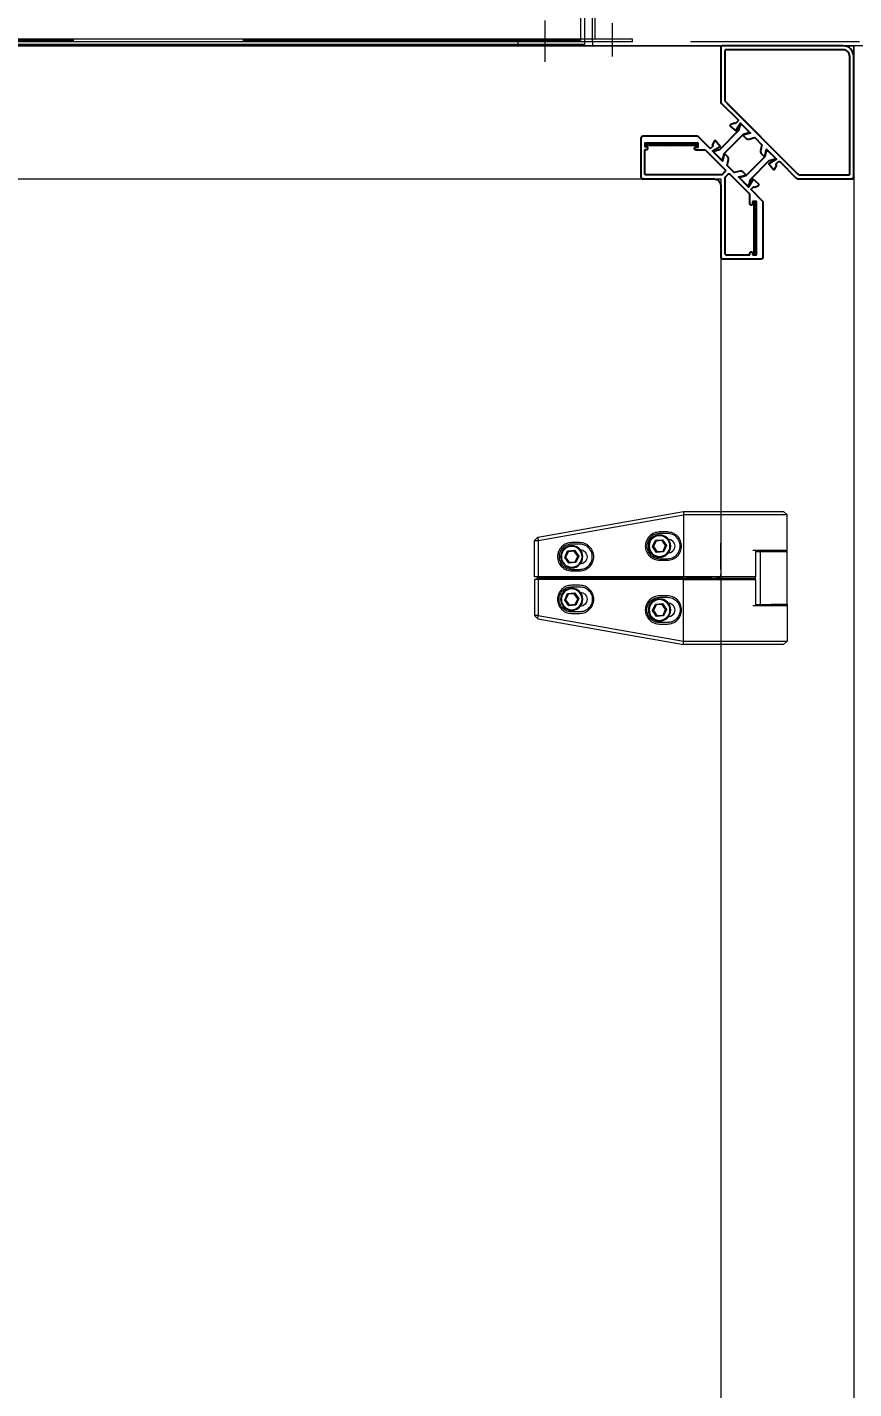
# Model space of a CAD drawing. Header units: millimetres. Extents: x 174875 to 182855, y -330615 to -324972.
# Drawn here: x 178576 to 178887, y -326678 to -326166 of the extents above; entities that cross this region are included whole.
import ezdxf

# ---------------------------------------------------------------- set-up
doc = ezdxf.new("R2010")
doc.units = ezdxf.units.MM
doc.header["$LTSCALE"] = 20
for name, pattern in [('CENTER', [2, 1.25, -0.25, 0.25, -0.25]), ('HIDDEN', [9.525, 6.35, -3.175]), ('HIDDEN2', [4.7625, 3.175, -1.5875]), ('SLD-实线', [0])]:
    doc.linetypes.add(name, pattern=pattern)
doc.layers.get('0').update_dxf_attribs({"lineweight": 15})
for name, color, linetype, lineweight in [('Center', 1, 'CENTER', 9), ('cool', 2, 'HIDDEN', 9), ('Dim', 4, 'Continuous', 9), ('from', 7, 'Continuous', 15), ('Hidden', 2, 'HIDDEN', 9), ('中心线', 1, 'CENTER', 9), ('型材专用图层', 7, 'Continuous', 15), ('粗实线', 7, 'SLD-实线', 25)]:
    doc.layers.add(name, color=color, linetype=linetype, lineweight=lineweight)
doc.styles.add('.标注TY', font='txt.shx', dxfattribs={"width": 0.7, "bigfont": 'gbcbig.shx'})
doc.dimstyles.new('.60号字体TY$0', dxfattribs={"dimtxt": 60, "dimasz": 30, "dimexe": 5, "dimexo": 0.5, "dimgap": 5, "dimtad": 1, "dimdsep": 46, "dimtxsty": '.标注TY', "dimblk": 'CLOSEDBLANK', "dimcen": 2.5, "dimclrd": 256, "dimclre": 256, "dimclrt": 256, "dimadec": 0, "dimazin": 0, "dimtfac": 1, "dimtmove": 0, "dimatfit": 3, "dimldrblk": 'CLOSEDBLANK', "dimfxl": 1, "dimlwd": -1, "dimlwe": -1, "dimarcsym": 0})

# ---------------------------------------------------------------- blocks, each defined once
blk = doc.blocks.new('新型材三通')
at = {"layer": '粗实线'}
h = blk.add_hatch(dxfattribs=at)
h.set_pattern_fill('ANSI31', color=1, scale=0.2, style=0)
h.set_pattern_definition([(45, (-36338.5513, 13786.73324), (-0.449012806, 0.449012806), [])])
h.paths.add_polyline_path([(37.5, 78.4), (36.5, 78.4), (36.5, 59.3), (37.5, 59.3)])
h.paths.add_polyline_path([(78.4, 36.5), (78.4, 37.5), (58.7, 37.5), (58.7, 36.5)])
at = {"layer": '型材专用图层', "color": 8, "lineweight": 5, "ltscale": 5}
for p, q in [((0, 49.2), (0, 50)), ((0.8, 50), (0, 50)), ((0, 4), (0, 0)), ((4, 0), (0, 0)), ((49.2, 0), (50, 0)), ((50, 0.8), (50, 0))]:
    blk.add_line(p, q, dxfattribs=at)
at = {"layer": '粗实线'}
for points in [[(37.19, 53.09), (35.78, 52.44, 0.548619), (35.71, 51.93), (37.84, 50.15), (39.52, 53.07), (43.3, 49.29), (40.8, 48.68, 0.585258), (40.71, 48.35), (41.72, 47.34, 0.261625), (42.66, 47.07), (44.96, 47.63), (47.63, 44.96), (44.96, 47.63), (47.63, 44.96), (47.07, 42.66, 0.261625), (47.34, 41.72), (48.35, 40.71, 0.585258), (48.68, 40.8), (49.29, 43.3), (53.07, 39.52), (50.15, 37.84), (51.93, 35.71, 0.548619), (52.44, 35.78), (53.09, 37.19, 0.315299), (53.05, 37.41), (53.01, 37.46, -0.414214), (53.01, 37.74), (53.72, 38.45, -0.414214), (54.14, 38.45), (58.35, 34.24, 0.198936), (58.92, 34), (65.3, 34), (79.2, 34, 0.414214), (80, 34.8), (80, 49.2, 0.414214), (79.2, 50), (64.7, 50), (52.5, 50, -0.414214), (50, 52.5), (50, 65.3), (50, 79.2, 0.414214), (49.2, 80), (34.8, 80, 0.414214), (34, 79.2), (34, 64.7), (34, 58.92, 0.198912), (34.24, 58.35), (38.45, 54.14, -0.414214), (38.45, 53.72), (37.74, 53.01, -0.414214), (37.46, 53.01), (37.41, 53.05, 0.315299)], [(36.5, 58.61, 0.414214), (36.6, 58.51), (37.9, 58.51, 0.414214), (38, 58.61), (38, 59.41, -0.414214), (38.5, 59.91, -0.414214), (39, 59.41), (39, 56.19, 0.198912), (39.23, 55.62), (46.46, 48.4, 0.414424), (47.31, 48.4), (48.32, 49.37, 0.200991), (48.5, 49.79), (48.5, 78, 0.414214), (48, 78.5), (39.2, 78.5, 0.414214), (39, 78.3), (39, 77.9, -0.414214), (38.5, 77.4, -0.414214), (38, 77.9), (38, 78.4, 0.414214), (37.9, 78.5), (36.6, 78.5, 0.414214), (36.5, 78.4)], [(0.8, 50, 0.414214), (0, 49.2), (0, 4, 0.414214), (4, 0), (49.2, 0, 0.414214), (50, 0.8), (50, 20.9, 0.198912), (49.71, 21.61), (43.5, 27.81, -0.414214), (43.5, 28.23), (44.38, 29.11, -0.414214), (44.67, 29.11), (44.71, 29.07, 0.315299), (44.94, 29.03), (46.35, 29.69, 0.548619), (46.42, 30.19), (44.29, 31.98), (42.6, 29.06), (38.82, 32.84), (41.32, 33.44, 0.585258), (41.42, 33.78), (40.41, 34.79, 0.261625), (39.47, 35.05), (37.17, 34.49), (34.49, 37.17), (35.05, 39.47, 0.261625), (34.79, 40.41), (33.78, 41.42, 0.585258), (33.44, 41.32), (32.84, 38.82), (29.06, 42.6), (31.98, 44.29), (30.19, 46.42, 0.548619), (29.69, 46.35), (29.03, 44.94, 0.315299), (29.07, 44.71), (29.11, 44.67, -0.414214), (29.11, 44.38), (28.23, 43.5, -0.414214), (27.81, 43.5), (21.61, 49.71, 0.198912), (20.9, 50)]]:
    blk.add_lwpolyline(points, format="xyb", close=True, dxfattribs=at)
blk.add_lwpolyline([(36.5, 59.3), (37.5, 59.3), (37.5, 78.4), (36.5, 78.4)], close=True, dxfattribs=at)
at = {"layer": '粗实线', "color": 1}
for points in [[(33.43, 41.72, 0.131829), (33.36, 41.59), (32.87, 39.78, -0.125779), (32.82, 39.7), (32.68, 39.55, -0.414214), (32.11, 39.55), (29.71, 41.95, -0.414214), (29.71, 42.52), (29.85, 42.67, -0.125778), (29.94, 42.72), (31.74, 43.2, 0.131829), (31.88, 43.28), (38.85, 50.25, 0.131829), (38.93, 50.38), (39.41, 52.19, -0.125778), (39.46, 52.27), (39.61, 52.42, -0.414214), (40.17, 52.42), (42.58, 50.01, -0.414214), (42.58, 49.45), (42.43, 49.3, -0.125779), (42.34, 49.25), (40.54, 48.77, 0.131829), (40.4, 48.69), (33.38, 41.66)], [(39.55, 32.68), (39.7, 32.82, -0.125779), (39.78, 32.87), (41.59, 33.36, 0.131829), (41.72, 33.43), (48.69, 40.4, 0.131829), (48.77, 40.54), (49.25, 42.34, -0.125779), (49.3, 42.43), (49.45, 42.58, -0.414214), (50.01, 42.58), (52.42, 40.17, -0.414214), (52.42, 39.61), (52.27, 39.46, -0.125778), (52.19, 39.41), (50.38, 38.93, 0.131829), (50.25, 38.85), (43.28, 31.88, 0.131829), (43.2, 31.74), (42.72, 29.94, -0.125778), (42.67, 29.85), (42.52, 29.71, -0.414214), (41.95, 29.71), (39.55, 32.11)]]:
    blk.add_lwpolyline(points, format="xyb", dxfattribs=at)
at = {"layer": '粗实线'}
for points in [[(47.56, 21.63), (20.98, 48.21, 0.198912), (20.28, 48.5), (2, 48.5, 0.414214), (1.5, 48), (1.5, 4, 0.414214), (4, 1.5), (48, 1.5, 0.414214), (48.5, 2), (48.5, 20.28, 0.198912), (48.21, 20.98), (21.63, 47.56)], [(59.4, 39.07), (56.11, 39.07, -0.198912), (55.55, 39.3), (48.4, 46.46, -0.414424), (48.4, 47.31), (49.37, 48.32, -0.200991), (49.79, 48.5), (78, 48.5, -0.414214), (78.5, 48), (78.5, 39.2, -0.414214), (78.3, 39), (77.9, 39, 0.414214), (77.4, 38.5, 0.414214), (77.9, 38), (78.4, 38, -0.414214), (78.5, 37.9)], [(59.4, 39.07, -0.414214), (59.9, 38.57, -0.414214), (59.4, 38.07), (58.6, 38.07, 0.414214), (58.5, 37.97), (58.5, 36.7, 0.414239), (58.7, 36.5)], [(78.4, 36.5), (58.7, 36.5), (58.7, 37.5), (78.4, 37.5), (78.4, 36.5, 0.414214), (78.5, 36.6), (78.5, 37.9)]]:
    blk.add_lwpolyline(points, format="xyb", dxfattribs=at)
at = {"layer": '粗实线', "color": 1}
blk.add_arc((39.83, 32.39), 0.4, 135, 225, dxfattribs=at)
blk = doc.blocks.new('SW_CENTERMARKSYMBOL_3')
at = {"layer": '中心线', "color": 0}
for p, q in [((0, 5), (0, 20.5)), ((-5, 0), (-20.5, 0)), ((0, 0), (-2.5, 0)), ((0, 0), (0, 2.5)), ((0, 0), (0, -2.5)), ((0, 0), (2.5, 0)), ((5, 0), (20.5, 0)), ((0, -5), (0, -20.5))]:
    blk.add_line(p, q, dxfattribs=at)
blk = doc.blocks.new('活门铰链')
at = {"layer": 'from'}
for p, q in [((46.86, 39.4), (45.35, 37.21)), ((45.35, 37.21), (46.49, 34.81)), ((45.7, 37.18), (47.01, 39.09)), ((49.51, 39.19), (46.86, 39.4)), ((49.14, 34.6), (50.65, 36.79)), ((10, 15), (10, 35)), ((11.91, 35.5), (11.91, 25.5)), ((46.49, 34.81), (49.14, 34.6)), ((79.9, 35.42), (78.36, 33.26)), ((78.36, 33.26), (79.45, 30.84)), ((78.7, 33.23), (80.05, 35.1)), ((79.45, 30.84), (82.1, 30.58)), ((82.55, 35.16), (79.9, 35.42)), ((82.1, 30.58), (83.64, 32.74)), ((11.91, 24.5), (11.91, 14.5)), ((94, 24.5), (94, 25)), ((46.86, 15.4), (45.35, 13.21)), ((49.51, 15.19), (46.86, 15.4)), ((79.9, 19.42), (78.36, 17.26)), ((78.36, 17.26), (79.45, 14.84)), ((78.7, 17.23), (80.05, 19.1)), ((82.55, 19.16), (79.9, 19.42)), ((82.1, 14.58), (83.64, 16.74)), ((45.35, 13.21), (46.49, 10.81)), ((45.7, 13.18), (47.01, 15.09)), ((46.49, 10.81), (49.14, 10.6)), ((49.14, 10.6), (50.65, 12.79)), ((79.45, 14.84), (82.1, 14.58))]:
    blk.add_line(p, q, dxfattribs=at)
for points in [[(39.04, 49.99), (39, 50), (6, 50), (1.43, 50), (0, 48.77)], [(11.91, 35), (10, 35), (6, 35), (0, 35), (0, 35.5), (0, 48.77), (6, 48.77), (38.98, 48.77), (39, 48.76), (39, 25.5), (93.64, 25.5), (95, 25.5), (95, 39.13), (93.64, 39.13), (93.64, 25.5)], [(93.79, 40.34), (39.04, 49.99), (38.98, 48.77)], [(95, 39.13), (93.79, 40.34), (93.64, 39.13), (39, 48.76)], [(46.69, 35.1), (45.7, 37.18), (45.35, 37.21)], [(46.86, 39.4), (47.01, 39.09), (49.31, 38.9)], [(50.3, 36.82), (48.99, 34.91), (49.14, 34.6)], [(12.91, 35.5), (6, 35.5), (0, 35.5)], [(6, 35), (0.2, 35), (0.2, 15), (6, 15)], [(48.99, 34.91), (46.69, 35.1), (46.49, 34.81)], [(79.65, 31.12), (78.7, 33.23), (78.36, 33.26)], [(81.95, 30.9), (79.65, 31.12), (79.45, 30.84)], [(79.9, 35.42), (80.05, 35.1), (82.35, 34.88)], [(83.3, 32.77), (81.95, 30.9), (82.1, 30.58)], [(38.97, 24.5), (38.97, 25), (11.91, 25), (11.91, 25.5), (12.91, 25.5), (39, 25.5)], [(39, 24.5), (12.91, 24.5), (11.91, 24.5), (11.91, 25)], [(38.97, 25.5), (38.97, 25), (93.23, 25), (93.23, 24.5)], [(93.64, 24.5), (93.64, 10.87), (39, 1.24), (38.98, 1.23)], [(39, 1.24), (39, 24.5), (93.64, 24.5), (95, 24.5), (95, 10.87)], [(94, 25.5), (94, 25), (93.23, 25), (93.23, 25.5)], [(46.86, 15.4), (47.01, 15.09), (49.31, 14.9)], [(79.65, 15.12), (78.7, 17.23), (78.36, 17.26)], [(79.9, 19.42), (80.05, 19.1), (82.35, 18.88)], [(83.3, 16.77), (81.95, 14.9), (82.1, 14.58)], [(11.91, 15), (10, 15), (6, 15), (0, 15), (0, 14.5), (0, 1.23)], [(0, 14.5), (6, 14.5), (12.91, 14.5)], [(93.79, 9.66), (93.64, 10.87), (95, 10.87), (93.79, 9.66), (39.04, 0.01), (38.98, 1.23), (6, 1.23), (0, 1.23), (1.43, 0), (6, 0), (39, 0), (39.04, 0.01)], [(46.69, 11.1), (45.7, 13.18), (45.35, 13.21)], [(48.99, 10.91), (46.69, 11.1), (46.49, 10.81)], [(50.3, 12.82), (48.99, 10.91), (49.14, 10.6)], [(81.95, 14.9), (79.65, 15.12), (79.45, 14.84)]]:
    blk.add_lwpolyline(points, dxfattribs=at)
for points in [[(49.51, 39.19), (49.31, 38.9), (50.3, 36.82), (50.65, 36.79)], [(82.55, 35.16), (82.35, 34.88), (83.3, 32.77), (83.64, 32.74)], [(82.55, 19.16), (82.35, 18.88), (83.3, 16.77), (83.64, 16.74)], [(49.51, 15.19), (49.31, 14.9), (50.3, 12.82), (50.65, 12.79)]]:
    blk.add_lwpolyline(points, close=True, dxfattribs=at)
for centre, radius in [((48, 37), 4.2), ((48, 37), 3.9), ((81, 33), 4.2), ((81, 33), 3.9), ((81, 17), 4.2), ((81, 17), 3.9), ((48, 13), 4.2), ((48, 13), 3.9)]:
    blk.add_circle(centre, radius, dxfattribs=at)
for centre, start, end in [((45, 37), 93.7442, 266.2558), ((78, 33), 93.7443, 266.2557), ((45, 13), 93.7443, 266.2557), ((78, 17), 93.7442, 266.2558)]:
    blk.add_arc(centre, 2.75, start, end, dxfattribs=at)
for points, knots in [([(45.03, 42.31), (44.33, 42.23), (42.95, 42.06), (41.18, 40.84), (40.01, 39.08), (39.58, 37), (40.01, 34.92), (41.18, 33.16), (42.95, 31.94), (44.33, 31.77), (45.03, 31.69), (46.03, 31.69), (47.03, 31.69), (48.03, 31.69), (48.72, 31.77), (50.11, 31.94), (51.88, 33.16), (53.05, 34.92), (53.48, 37), (53.05, 39.08), (51.88, 40.84), (50.11, 42.06), (48.72, 42.23), (48.03, 42.31), (47.03, 42.31), (46.03, 42.31), (45.03, 42.31)], [0, 0, 0, 0, 0.125046, 0.25014, 0.375094, 0.5, 0.624906, 0.74986, 0.874954, 1, 1, 1, 2, 2, 2, 2.125046, 2.25014, 2.375094, 2.5, 2.624906, 2.74986, 2.874954, 3, 3, 3, 4, 4, 4, 4]), ([(45, 32.25), (46, 32.25), (47, 32.25), (48, 32.25), (48.62, 32.32), (49.86, 32.46), (51.44, 33.56), (52.5, 35.13), (52.87, 37), (52.5, 38.87), (51.45, 40.44), (49.87, 41.54), (48.62, 41.68), (48, 41.75), (47, 41.75), (46, 41.75), (45, 41.75), (44.38, 41.68), (43.14, 41.54), (41.56, 40.44), (40.5, 38.87), (40.13, 37), (40.5, 35.13), (41.55, 33.56), (43.13, 32.46), (44.38, 32.32), (45, 32.25)], [0, 0, 0, 0, 1, 1, 1, 1.125058, 1.250006, 1.374892, 1.499774, 1.624713, 1.749759, 1.874835, 2, 2, 2, 3, 3, 3, 3.125005, 3.249893, 3.374714, 3.49998, 3.624996, 3.749887, 3.87472, 4, 4, 4, 4]), ([(81.03, 27.69), (81.72, 27.77), (83.11, 27.94), (84.88, 29.16), (86.05, 30.92), (86.48, 33), (86.05, 35.08), (84.88, 36.84), (83.11, 38.06), (81.72, 38.23), (81.03, 38.31), (80.03, 38.31), (79.03, 38.31), (78.03, 38.31), (77.33, 38.23), (75.95, 38.06), (74.18, 36.84), (73.01, 35.08), (72.58, 33), (73.01, 30.92), (74.18, 29.16), (75.95, 27.94), (77.33, 27.77), (78.03, 27.69), (79.03, 27.69), (80.03, 27.69), (81.03, 27.69)], [0, 0, 0, 0, 0.125046, 0.25014, 0.375094, 0.5, 0.624906, 0.74986, 0.874954, 1, 1, 1, 2, 2, 2, 2.125046, 2.25014, 2.375094, 2.5, 2.624906, 2.74986, 2.874954, 3, 3, 3, 4, 4, 4, 4]), ([(78, 28.25), (79, 28.25), (80, 28.25), (81, 28.25), (81.62, 28.32), (82.86, 28.46), (84.44, 29.56), (85.5, 31.13), (85.87, 33), (85.5, 34.87), (84.45, 36.44), (82.87, 37.54), (81.62, 37.68), (81, 37.75), (80, 37.75), (79, 37.75), (78, 37.75), (77.38, 37.68), (76.14, 37.54), (74.56, 36.44), (73.5, 34.87), (73.13, 33), (73.5, 31.13), (74.55, 29.56), (76.13, 28.46), (77.38, 28.32), (78, 28.25)], [0, 0, 0, 0, 1, 1, 1, 1.125058, 1.250006, 1.374892, 1.499774, 1.624713, 1.749759, 1.874835, 2, 2, 2, 3, 3, 3, 3.125005, 3.249893, 3.374714, 3.49998, 3.624996, 3.749887, 3.87472, 4, 4, 4, 4]), ([(78.03, 22.31), (77.33, 22.23), (75.95, 22.06), (74.18, 20.84), (73.01, 19.08), (72.58, 17), (73.01, 14.92), (74.18, 13.16), (75.95, 11.94), (77.33, 11.77), (78.03, 11.69), (79.03, 11.69), (80.03, 11.69), (81.03, 11.69), (81.72, 11.77), (83.11, 11.94), (84.88, 13.16), (86.05, 14.92), (86.48, 17), (86.05, 19.08), (84.88, 20.84), (83.11, 22.06), (81.72, 22.23), (81.03, 22.31), (80.03, 22.31), (79.03, 22.31), (78.03, 22.31)], [0, 0, 0, 0, 0.125046, 0.25014, 0.375094, 0.5, 0.624906, 0.74986, 0.874954, 1, 1, 1, 2, 2, 2, 2.125046, 2.25014, 2.375094, 2.5, 2.624906, 2.74986, 2.874954, 3, 3, 3, 4, 4, 4, 4]), ([(78, 21.75), (79, 21.75), (80, 21.75), (81, 21.75), (81.62, 21.68), (82.86, 21.54), (84.44, 20.44), (85.5, 18.87), (85.87, 17), (85.5, 15.13), (84.45, 13.56), (82.87, 12.46), (81.62, 12.32), (81, 12.25), (80, 12.25), (79, 12.25), (78, 12.25), (77.38, 12.32), (76.14, 12.46), (74.56, 13.56), (73.5, 15.13), (73.13, 17), (73.5, 18.87), (74.55, 20.44), (76.13, 21.54), (77.38, 21.68), (78, 21.75)], [0, 0, 0, 0, 1, 1, 1, 1.125058, 1.250006, 1.374892, 1.499774, 1.624713, 1.749759, 1.874835, 2, 2, 2, 3, 3, 3, 3.125001, 3.249889, 3.374719, 3.49999, 3.624987, 3.749876, 3.874716, 4, 4, 4, 4]), ([(48.03, 7.69), (48.72, 7.77), (50.11, 7.94), (51.88, 9.16), (53.05, 10.92), (53.48, 13), (53.05, 15.08), (51.88, 16.84), (50.11, 18.06), (48.72, 18.23), (48.03, 18.31), (47.03, 18.31), (46.03, 18.31), (45.03, 18.31), (44.33, 18.23), (42.95, 18.06), (41.18, 16.84), (40.01, 15.08), (39.58, 13), (40.01, 10.92), (41.18, 9.16), (42.95, 7.94), (44.33, 7.77), (45.03, 7.69), (46.03, 7.69), (47.03, 7.69), (48.03, 7.69)], [0, 0, 0, 0, 0.125046, 0.25014, 0.375094, 0.5, 0.624906, 0.74986, 0.874954, 1, 1, 1, 2, 2, 2, 2.125046, 2.25014, 2.375094, 2.5, 2.624906, 2.74986, 2.874954, 3, 3, 3, 4, 4, 4, 4]), ([(45, 17.75), (46, 17.75), (47, 17.75), (48, 17.75), (48.62, 17.68), (49.86, 17.54), (51.44, 16.44), (52.5, 14.87), (52.87, 13), (52.5, 11.13), (51.45, 9.56), (49.87, 8.46), (48.62, 8.32), (48, 8.25), (47, 8.25), (46, 8.25), (45, 8.25), (44.38, 8.32), (43.14, 8.46), (41.56, 9.56), (40.5, 11.13), (40.13, 13), (40.5, 14.87), (41.55, 16.44), (43.13, 17.54), (44.38, 17.68), (45, 17.75)], [0, 0, 0, 0, 1, 1, 1, 1.125058, 1.250006, 1.374892, 1.499774, 1.624713, 1.749759, 1.874835, 2, 2, 2, 3, 3, 3, 3.125001, 3.249889, 3.374719, 3.49999, 3.624987, 3.749876, 3.874716, 4, 4, 4, 4])]:
    blk.add_open_spline(points, degree=3, knots=knots, dxfattribs=at)
at = {"layer": '中心线', "xscale": 0.6400000000000001, "yscale": 0.6400000000000001, "zscale": 0.6400000000000001}
blk.add_blockref('SW_CENTERMARKSYMBOL_3', (25, 25), dxfattribs=at)
blk = doc.blocks.new('_ClosedBlank')
at = {"color": 0, "linetype": 'ByBlock', "lineweight": -2}
for p, q in [((-1, 0.167), (0, 0)), ((-1, 0.167), (-1, -0.167)), ((0, 0), (-1, -0.167))]:
    blk.add_line(p, q, dxfattribs=at)
blk = doc.blocks.new('*D69')
at = {"layer": 'Defpoints', "color": 0, "transparency": 16777216}
for p in [(177601.84, -326299.97), (178886.84, -326711.16), (177601.84, -327470.58)]:
    blk.add_point(p, dxfattribs=at)
at = {"layer": 'Dim', "transparency": 16777216}
for p, q in [((177601.84, -326300.47), (177601.84, -327475.58)), ((178886.84, -326711.66), (178886.84, -327475.58)), ((178856.84, -327470.58), (177631.84, -327470.58))]:
    blk.add_line(p, q, dxfattribs=at)
at = {"layer": 'Dim', "transparency": 16777216, "xscale": 30, "yscale": 30, "zscale": 30, "rotation": 180}
blk.add_blockref('_ClosedBlank', (177601.84, -327470.58), dxfattribs=at)
at = {"layer": 'Dim', "transparency": 16777216, "xscale": 30, "yscale": 30, "zscale": 30}
blk.add_blockref('_ClosedBlank', (178886.84, -327470.58), dxfattribs=at)
at = {"layer": 'Dim', "transparency": 16777216, "insert": (178244.34, -327435.58), "char_height": 60, "attachment_point": 5, "style": '.标注TY'}
blk.add_mtext('1285', dxfattribs=at)
blk = doc.blocks.new('333323')
at = {"layer": 'Center'}
for p, q in [((136486.28, -291811.99), (136486.28, -291821.16)), ((136826.28, -291811.99), (136826.28, -291821.16)), ((136521.28, -291858.53), (136521.28, -291874.14)), ((136791.28, -291858.9), (136791.28, -291875.93))]:
    blk.add_line(p, q, dxfattribs=at)
at = {"layer": 'cool'}
for p, q in [((136507.78, -291815.58), (136507.78, -291866.08)), ((136804.78, -291815.58), (136804.78, -291866.08)), ((136507.78, -291866.08), (136804.78, -291866.08)), ((136531.28, -291867.58), (136531.28, -291866.08)), ((136781.28, -291866.08), (136781.28, -291867.58))]:
    blk.add_line(p, q, dxfattribs=at)
at = {"layer": 'from'}
for p, q in [((136471.28, -291815.58), (136471.28, -291817.08)), ((136471.28, -291815.58), (136841.28, -291815.58)), ((136471.28, -291817.08), (136841.28, -291817.08)), ((136506.28, -291817.08), (136506.28, -291867.58)), ((136506.28, -291817.08), (136806.28, -291817.08)), ((136806.28, -291817.08), (136806.28, -291867.58)), ((136841.28, -291815.58), (136841.28, -291817.08)), ((136506.28, -291867.58), (136806.28, -291867.58))]:
    blk.add_line(p, q, dxfattribs=at)
blk = doc.blocks.new('DST231063 CFAL-2500R  drthdrtht')
at = {"layer": 'Center'}
for p, q in [((149348.24, -55460.27), (149348.24, -55469.43)), ((149688.24, -55460.27), (149688.24, -55469.43)), ((149383.24, -55506.8), (149383.24, -55522.41)), ((149653.24, -55507.18), (149653.24, -55524.2))]:
    blk.add_line(p, q, dxfattribs=at)
at = {"layer": 'cool'}
for p, q in [((149369.74, -55463.85), (149369.74, -55514.35)), ((149666.74, -55463.85), (149666.74, -55514.35)), ((149369.74, -55514.35), (149666.74, -55514.35)), ((149393.24, -55515.85), (149393.24, -55514.35)), ((149643.24, -55514.35), (149643.24, -55515.85))]:
    blk.add_line(p, q, dxfattribs=at)
at = {"layer": 'from'}
for p, q in [((149333.24, -55463.85), (149333.24, -55465.35)), ((149333.24, -55463.85), (149703.24, -55463.85)), ((149703.24, -55463.85), (149703.24, -55465.35)), ((149333.24, -55465.35), (149703.24, -55465.35)), ((149368.24, -55465.35), (149368.24, -55515.85)), ((149368.24, -55465.35), (149668.24, -55465.35)), ((149668.24, -55465.35), (149668.24, -55515.85)), ((149368.24, -55515.85), (149668.24, -55515.85))]:
    blk.add_line(p, q, dxfattribs=at)
blk = doc.blocks.new('DST231063 CFAL-2500R  fdjhrtdhrdt')
for p, q in [((147841.29, -58842.73), (149223.29, -58842.73)), ((148800.29, -58844.23), (148800.29, -58842.73))]:
    blk.add_line(p, q)
at = {"color": 2, "linetype": 'HIDDEN2'}
blk.add_line((147842.79, -58844.23), (149221.79, -58844.23), dxfattribs=at)
blk = doc.blocks.new('DST231063 CFAL-2500R  dryhdrdrh')
at = {"ltscale": 0.5}
for p, q in [((151315.16, -58788.19), (151651.16, -58788.19)), ((151315.16, -58789.19), (151651.16, -58789.19)), ((151329.16, -58789.19), (151329.16, -58829.19)), ((151637.16, -58789.19), (151637.16, -58829.19)), ((151315.16, -58829.19), (151651.16, -58829.19)), ((151315.16, -58830.19), (151651.16, -58830.19))]:
    blk.add_line(p, q, dxfattribs=at)
at = {"layer": 'Center', "ltscale": 0.5}
for p, q in [((151322.66, -58782.68), (151322.66, -58795.43)), ((151643.66, -58782.68), (151643.66, -58795.43)), ((151322.66, -58824.68), (151322.66, -58837.43)), ((151643.66, -58824.68), (151643.66, -58837.43))]:
    blk.add_line(p, q, dxfattribs=at)
at = {"layer": 'Dim', "ltscale": 0.5}
for p, q in [((151315.16, -58788.19), (151315.16, -58789.19)), ((151651.16, -58789.19), (151651.16, -58788.19)), ((151315.16, -58829.19), (151315.16, -58830.19)), ((151651.16, -58830.19), (151651.16, -58829.19))]:
    blk.add_line(p, q, dxfattribs=at)
at = {"layer": 'Hidden', "ltscale": 0.5}
for p, q in [((151330.16, -58788.19), (151330.16, -58830.19)), ((151636.16, -58788.19), (151636.16, -58830.19))]:
    blk.add_line(p, q, dxfattribs=at)

msp = doc.modelspace()

# ---------------------------------------------------------------- linework, layer by layer
at = {"layer": 'from'}
for points in [[(177601.842, -326173.005), (178886.842, -326173.005), (178886.842, -327203.005), (177601.842, -327203.005)], [(177651.842, -326223.005), (178836.842, -326223.005), (178836.842, -327153.005), (177651.842, -327153.005)]]:
    msp.add_lwpolyline(points, close=True, dxfattribs=at)

# ---------------------------------------------------------------- block references
at = {"layer": 'Dim', "xscale": -1}
msp.add_blockref('活门铰链', (178861.842, -326398.005), dxfattribs=at)
at = {"layer": 'from', "rotation": 180}
for name, p in [('DST231063 CFAL-2500R  fdjhrtdhrdt', (327588.981, -385015.731)), ('DST231063 CFAL-2500R  dryhdrdrh', (330118.856, -384959.693)), ('新型材三通', (178886.842, -326173.005))]:
    msp.add_blockref(name, p, dxfattribs=at)
at = {"layer": 'from', "xscale": -1}
for name, p in [('333323', (315291.978, -34304.927)), ('DST231063 CFAL-2500R  drthdrtht', (328153.933, -270656.656))]:
    msp.add_blockref(name, p, dxfattribs=at)

# ---------------------------------------------------------------- dimensions: what is measured, and where the dimension line sits
at = {"layer": 'Dim'}
dim = msp.add_linear_dim(base=(177601.842, -327470.581), p1=(178886.842, -326711.158), p2=(177601.842, -326299.968), dimstyle='.60号字体TY$0', override={"dimarcsym": 1}, dxfattribs=at)
dim.commit()
dim.dimension.update_dxf_attribs({"geometry": '*D69', "text_midpoint": (178244.342, -327435.581)})

doc.saveas('drawing.dxf')
